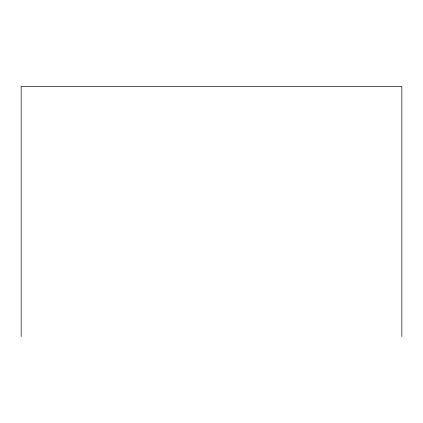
<?xml version="1.0" encoding="UTF-8"?>
<svg xmlns="http://www.w3.org/2000/svg" width="423" height="423" viewBox="0 0 423 423"><rect width="100%" height="100%" fill="white"/><g stroke="black" fill="none" stroke-linecap="round" stroke-linejoin="round"><path stroke-width="0.63" d="M401.85 336.497L401.85 86.504L21.15 86.504L21.15 336.497"/></g></svg>
